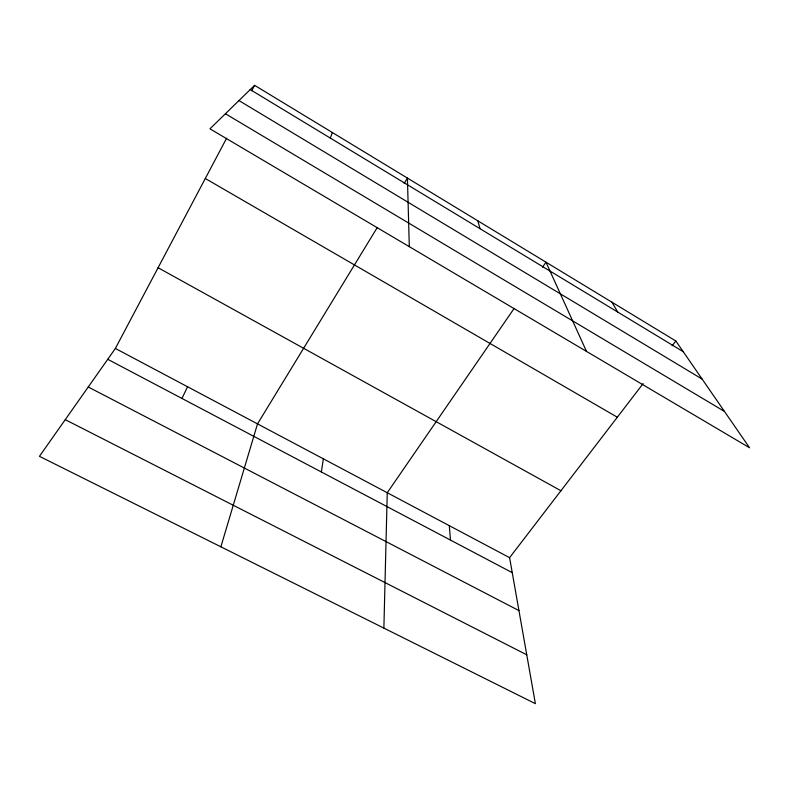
<?xml version="1.0" encoding="UTF-8"?>
<svg xmlns="http://www.w3.org/2000/svg" width="789" height="789" viewBox="0 0 789 789"><rect width="100%" height="100%" fill="white"/><g stroke="black" fill="none" stroke-linecap="round" stroke-linejoin="round"><path stroke-width="1.18" d="M383.878 628.103L387.251 492.74L514.083 308.499M321.37 471.99L323.352 458.823M220.871 546.797L257.51 423.89L377.3 227.469M330.335 138.085L332.347 132.522M181.953 398.455L187.565 386.768M643.143 383.572L509.595 557.665L535.386 703.67L39.45 456.318L115.372 348.452L226.621 138.203M251.74 90.715L254.591 85.33L675.828 340.976L749.55 447.777L209.953 128.824L254.591 85.33M404.215 183.344L407.42 178.077L409.304 246.661M542.507 267.215L545.978 262.175L586.493 351.391M672.11 345.819L675.828 340.976M65.25 419.659L526.756 654.801M88.24 386.995L518.945 610.607M107.738 359.301L512.239 572.656M115.372 348.452L509.595 557.665M158.086 267.727L560.93 490.738M205.298 178.492L617.333 417.223M225.427 113.744L724.47 411.444M238.949 100.568L702.141 379.095M250.221 89.591L683.235 351.707M611.939 302.207L617.718 312.04M477.838 220.821L480.018 228.692M449.306 525.671L450.499 540.1"/></g></svg>
